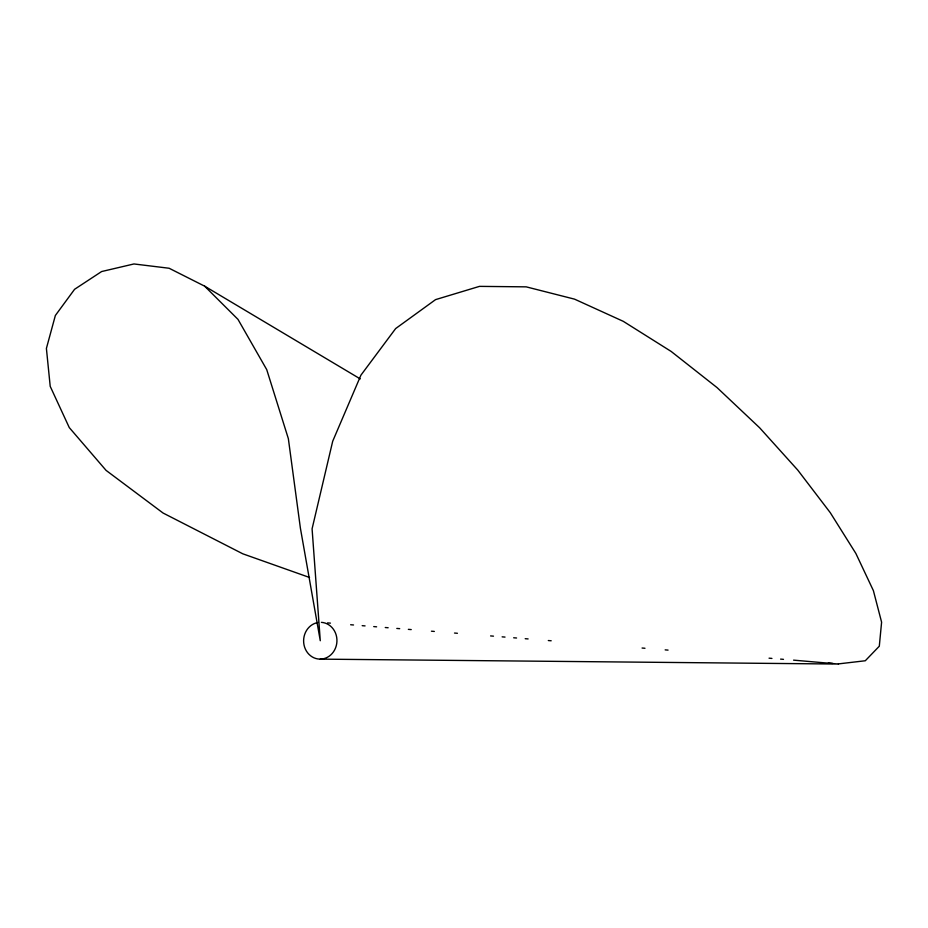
<?xml version="1.0" encoding="UTF-8"?>
<svg xmlns="http://www.w3.org/2000/svg" width="928" height="928" viewBox="0 0 928 928"><rect width="100%" height="100%" fill="white"/><g stroke="black" fill="none" stroke-linecap="round" stroke-linejoin="round"><path stroke-width="1.39" d="M838.355 663.903L865.29 660.759L879.303 646.201L881.6 622.178L873.387 590.626L855.871 553.471L830.258 512.662L797.778 470.113L759.626 427.773L717.019 387.568L671.164 351.445L623.28 321.332L574.56 299.152L526.222 286.856L479.486 286.369L435.557 299.628L395.641 328.57L360.946 375.132L332.7 441.241L312.086 528.832L320.276 640.726L300.394 528.148L288.353 438.654L266.73 369.634L237.986 319.371L204.624 286.149L169.116 268.25L133.957 263.958L101.616 271.544L74.588 289.292L55.355 315.497L46.4 348.418L50.216 386.361L69.275 427.588L106.07 470.38L163.073 513.033L242.788 553.807L309.546 577.483M320.218 659.135L838.471 664.042L793.579 660.144M327.549 622.897L330.438 623.129M350.645 624.741L353.522 624.973M362.187 625.669L365.064 625.901M373.729 626.586L376.606 626.818M385.271 627.514L388.148 627.746M396.813 628.43L399.69 628.662M408.355 629.358L411.232 629.59M431.439 631.202L434.327 631.434M454.523 633.047L457.411 633.279M490.587 635.924L493.476 636.156M502.129 636.852L505.018 637.084M513.671 637.78L516.56 638M525.213 638.696L528.102 638.928M548.309 640.54L551.186 640.772M642.083 648.034L644.972 648.266M665.167 649.878L668.056 650.11M769.057 658.184L771.934 658.416M780.599 659.112L783.476 659.344M828.298 663.079L832.602 663.439M204.624 286.149L360.261 378.914M321.424 622.352A18.409 16.669 -87.4 0 1 334.683 649.844A18.409 16.669 -87.4 0 1 306.391 651.038A18.409 16.669 -87.4 0 1 318.165 622.491"/></g></svg>
